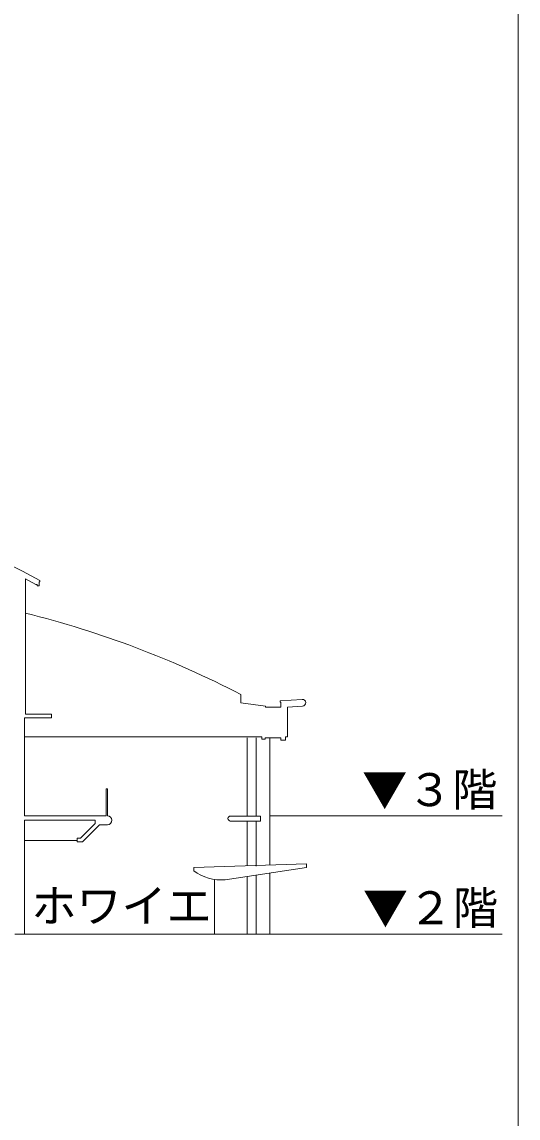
# Model space of a CAD drawing. Units: millimetres, scale not verified. Extents: x -168458 to 111542, y -102054 to 93946.
# Drawn here: x 89529 to 111542, y -77709 to -29082 of the extents above; entities that cross this region are included whole.
import ezdxf
from ezdxf.enums import TextEntityAlignment as Align

# ---------------------------------------------------------------- set-up
doc = ezdxf.new("R2010")
doc.units = ezdxf.units.MM
doc.header["$LTSCALE"] = 1000
doc.linetypes.add('DASHED1', pattern=[1.8, 1.2, -0.6])
doc.layers.add('E-0', color=7, linetype='Continuous', lineweight=9)
doc.layers.add('F-0', color=7, linetype='Continuous', lineweight=9)
doc.styles.add('HG創英角ｺﾞｼｯｸUB', font='')
doc.styles.add('HGｺﾞｼｯｸE', font='')
doc.styles.get('HG創英角ｺﾞｼｯｸUB').set_extended_font_data('HG創英角ｺﾞｼｯｸUB')
doc.styles.get('HGｺﾞｼｯｸE').set_extended_font_data('HGｺﾞｼｯｸE')

msp = doc.modelspace()

# ---------------------------------------------------------------- linework, layer by layer
at = {"layer": 'E-0'}
for p, q in [((90141, -54043), (89689, -53789)), ((90289, -53916), (90289, -54093)), ((90319, -53916), (90289, -53916)), ((90319, -53868), (90319, -53916)), ((90141, -54043), (90199, -54043)), ((90199, -54043), (90199, -54093)), ((90199, -54093), (90289, -54093)), ((99242, -58914), (99242, -59290)), ((100341, -59441), (99242, -59290)), ((100986, -59201), (101962, -59134)), ((100986, -59201), (100986, -59251)), ((101016, -59251), (100986, -59251)), ((101016, -59251), (101016, -59476)), ((90839, -59797), (90839, -59947)), ((101983, -59433), (101316, -59479)), ((101316, -60797), (101316, -59479)), ((89639, -59947), (89639, -64297)), ((89639, -59947), (90839, -59947)), ((89639, -60797), (100166, -60797)), ((99522, -60847), (99522, -64312)), ((99922, -64312), (99922, -60847)), ((100166, -60797), (100166, -60897)), ((100316, -60897), (100166, -60897)), ((101016, -60847), (100316, -60847)), ((100316, -60847), (100316, -60897)), ((100522, -60847), (100522, -66485)), ((101016, -60847), (101016, -60947)), ((101216, -60797), (101316, -60797)), ((93319, -63096), (93269, -63096)), ((93269, -63096), (93269, -64297)), ((93319, -63096), (93319, -64297)), ((93269, -64297), (89639, -64297)), ((89639, -64497), (92779, -64497)), ((89639, -64497), (89639, -69547)), ((92779, -64647), (92129, -65297)), ((92779, -64497), (92779, -64647)), ((98772, -64532), (100116, -64532)), ((98781, -64312), (100116, -64312)), ((99522, -64532), (99522, -66515)), ((99922, -66215), (99922, -64532)), ((99922, -66503), (99922, -64532)), ((100116, -64532), (100116, -64312)), ((110830, -64297), (100522, -64297)), ((92969, -64697), (92219, -65447)), ((92969, -64697), (93320, -64697)), ((91979, -65397), (89639, -65397)), ((91979, -65447), (91979, -65297)), ((92129, -65297), (91979, -65297)), ((92219, -65447), (91979, -65447)), ((97157, -66586), (102157, -66436)), ((97157, -66736), (97157, -66586)), ((102157, -66586), (98544, -67136)), ((102157, -66436), (102157, -66586)), ((99522, -66987), (99522, -69547)), ((99922, -69547), (99922, -66927)), ((100522, -66835), (100522, -69547)), ((98072, -67124), (98072, -69547)), ((89214, -69547), (110830, -69547)), ((94613, -69547), (94688, -69547))]:
    msp.add_line(p, q, dxfattribs=at)
at = {"layer": 'E-0', "linetype": 'DASHED1'}
msp.add_line((99922, -66529), (99922, -66215), dxfattribs=at)
at = {"layer": 'E-0'}
for points in [[(89689, -53789), (89689, -59797), (90839, -59797)], [(100341, -59441), (100341, -59476), (101016, -59476)], [(101016, -60947), (101216, -60947), (101216, -60797)]]:
    msp.add_lwpolyline(points, dxfattribs=at)
for centre, radius, start, end in [((77257, -76807), 26400, 60.3421, 90.3055), ((79127, -97786), 43768, 62.64, 76.0364), ((101972, -59284), 150, 273.9452, 93.9452), ((93319, -64497), 200, 270.4298, 90), ((98781, -64422), 110, 90, 270), ((98359, -65173), 1972, 232.4431, 275.374)]:
    msp.add_arc(centre, radius, start, end, dxfattribs=at)
at = {"layer": 'F-0'}
msp.add_line((111542, -102054), (111542, 93946), dxfattribs=at)

# ---------------------------------------------------------------- texts
at = {"layer": 'E-0'}
for s, style, p in [('▼３階', 'HG創英角ｺﾞｼｯｸUB', (104625, -64311)), ('ホワイエ', 'HGｺﾞｼｯｸE', (89948, -69464)), ('▼２階', 'HG創英角ｺﾞｼｯｸUB', (104657, -69553))]:
    msp.add_text(s, height=1466, dxfattribs=dict(at, style=style)).set_placement(p, align=Align.BOTTOM_LEFT)

doc.saveas('drawing.dxf')
